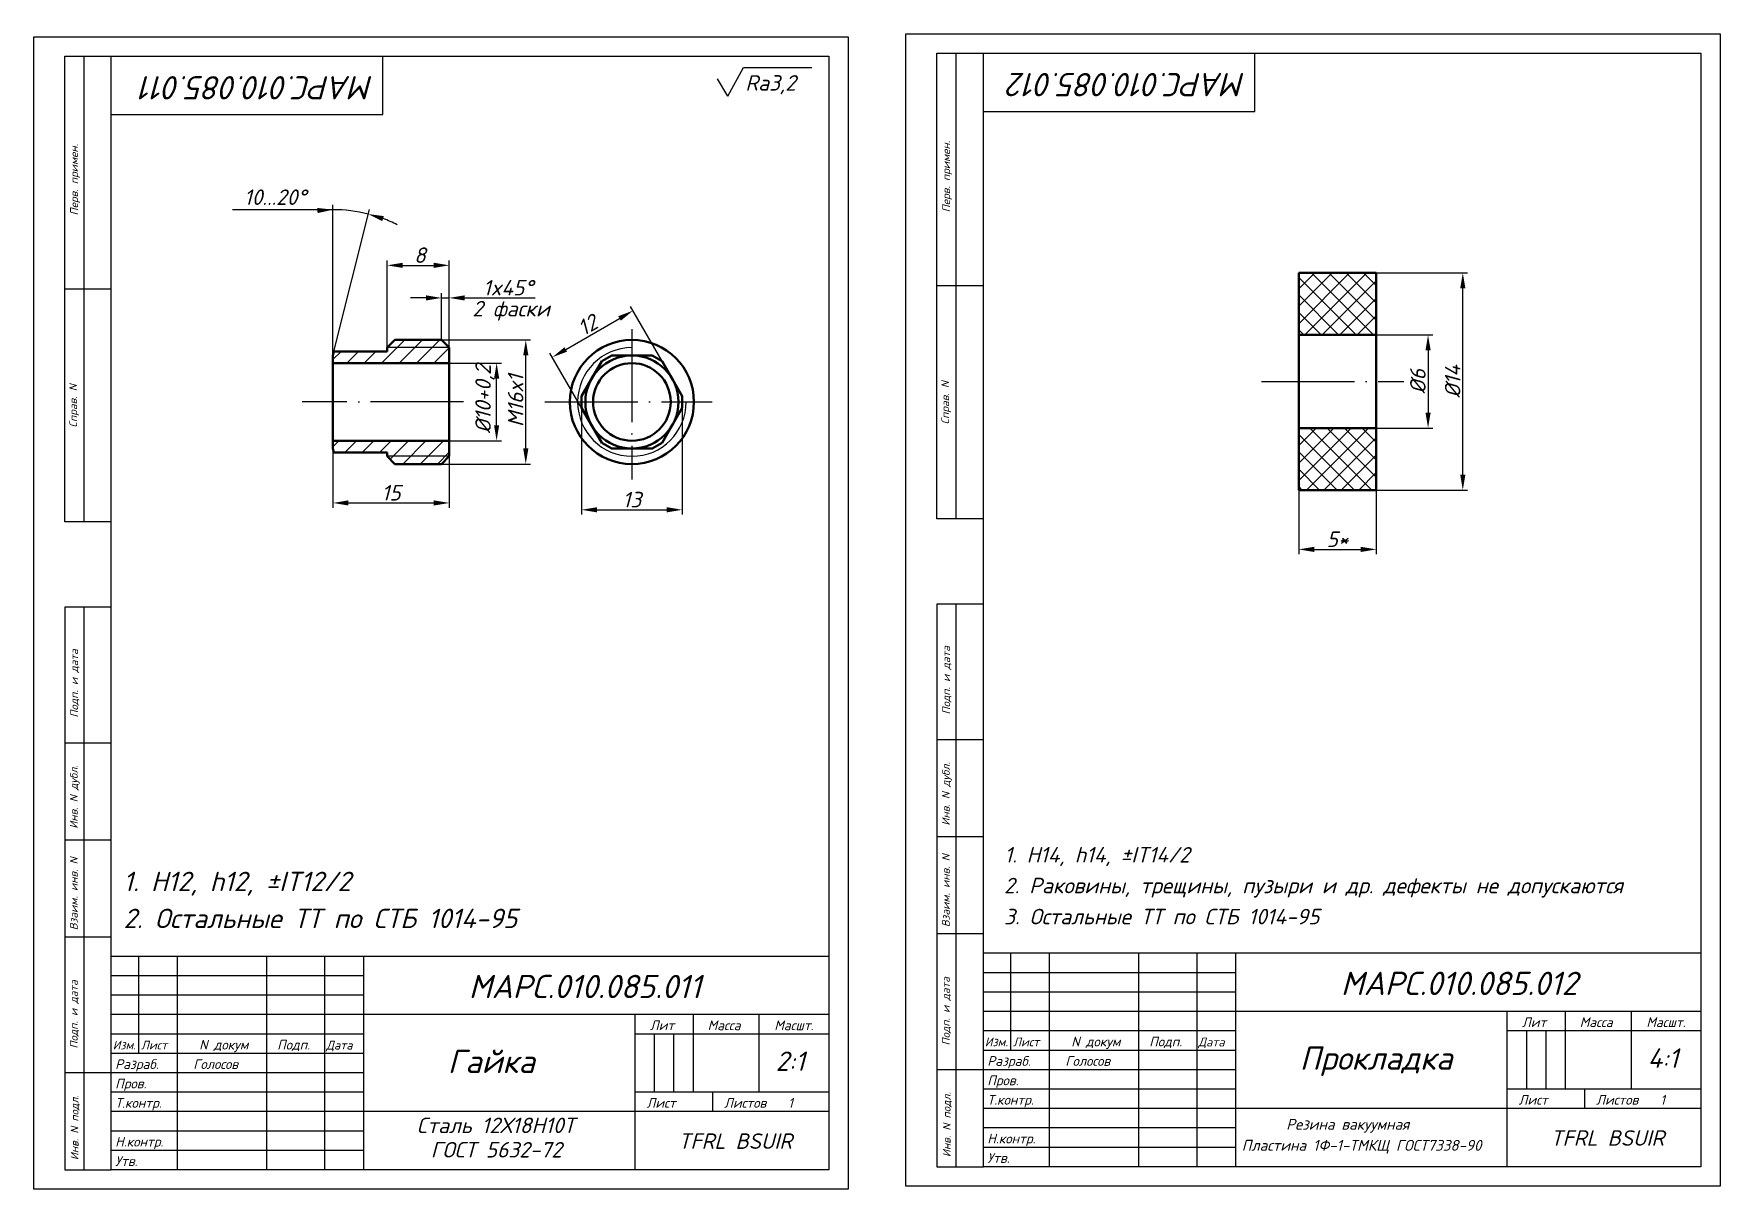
# Model space of a CAD drawing. Header units: millimetres. Extents: x -5427 to 3670, y -5891 to 948.
# Drawn here: x 3203.9 to 3638.7, y -4182.4 to -3884.5 of the extents above; entities that cross this region are included whole.
import ezdxf
from ezdxf.enums import TextEntityAlignment as Align

# ---------------------------------------------------------------- set-up
doc = ezdxf.new("R2010")
doc.units = ezdxf.units.MM
doc.header["$MEASUREMENT"] = 0
doc.linetypes.add('ACAD_ISO04W100', pattern=[30, 24, -3, 0, -3])
doc.layers.add('оси', color=1, linetype='ACAD_ISO04W100')
doc.layers.add('Толстые', color=7, linetype='Continuous', lineweight=50)
doc.layers.add('Тонкие', color=140, linetype='Continuous', lineweight=25)
doc.styles.get("Standard").update_dxf_attribs({"font": 'isocpeui.ttf'})
doc.styles.add('Для рамки', font='simplex.shx', dxfattribs={"oblique": 15, "height": 4})
doc.dimstyles.new('ISO-25', dxfattribs={"dimtxt": 4, "dimasz": 4, "dimexe": 1.25, "dimexo": 0, "dimtad": 1, "dimtxsty": 'Standard', "dimcen": 2.5, "dimadec": 0, "dimazin": 0, "dimtfac": 1, "dimtmove": 0, "dimatfit": 3, "dimfxl": 1, "dimarcsym": 0})

# ---------------------------------------------------------------- blocks, each defined once
blk = doc.blocks.new('*D236')
at = {"layer": 'Defpoints', "color": 0, "transparency": 16777216}
for p in [(3311.02, -3969.44), (3323.22, -3969.44), (3311.02, -3989.44)]:
    blk.add_point(p, dxfattribs=at)
at = {"layer": 'Тонкие', "color": 0, "lineweight": -2, "transparency": 16777216}
for p, q in [((3311.02, -3969.44), (3324.47, -3969.44)), ((3323.22, -3985.44), (3323.22, -3973.44)), ((3311.02, -3989.44), (3324.47, -3989.44))]:
    blk.add_line(p, q, dxfattribs=at)
at = {"layer": 'Тонкие', "color": 0, "transparency": 16777216}
for points in [[(3322.56, -3973.44), (3323.89, -3973.44), (3323.22, -3969.44)], [(3322.56, -3985.44), (3323.89, -3985.44), (3323.22, -3989.44)]]:
    blk.add_solid(points, dxfattribs=at)
at = {"layer": 'Тонкие', "color": 0, "transparency": 16777216, "insert": (3320.2, -3978.65), "char_height": 4, "attachment_point": 5, "rotation": 90}
blk.add_mtext('%%c10+0,2', dxfattribs=at)
blk = doc.blocks.new('*D237')
at = {"layer": 'Defpoints', "color": 0, "transparency": 16777216}
for p in [(3309.02, -3963.44), (3330.74, -3963.44), (3309.02, -3995.44)]:
    blk.add_point(p, dxfattribs=at)
at = {"layer": 'Тонкие', "color": 0, "lineweight": -2, "transparency": 16777216}
for p, q in [((3309.02, -3963.44), (3331.99, -3963.44)), ((3330.74, -3991.44), (3330.74, -3967.44)), ((3309.02, -3995.44), (3331.99, -3995.44))]:
    blk.add_line(p, q, dxfattribs=at)
at = {"layer": 'Тонкие', "color": 0, "transparency": 16777216}
for points in [[(3330.08, -3967.44), (3331.41, -3967.44), (3330.74, -3963.44)], [(3330.08, -3991.44), (3331.41, -3991.44), (3330.74, -3995.44)]]:
    blk.add_solid(points, dxfattribs=at)
at = {"layer": 'Тонкие', "color": 0, "transparency": 16777216, "insert": (3328.12, -3979.12), "char_height": 4, "attachment_point": 5, "rotation": 90}
blk.add_mtext('M16x1', dxfattribs=at)
blk = doc.blocks.new('*D238')
at = {"layer": 'Defpoints', "color": 0, "transparency": 16777216}
for p in [(3311.02, -3944.24), (3295.02, -3965.44), (3311.02, -3965.44)]:
    blk.add_point(p, dxfattribs=at)
at = {"layer": 'Тонкие', "color": 0, "lineweight": -2, "transparency": 16777216}
for p, q in [((3295.02, -3965.44), (3295.02, -3942.99)), ((3311.02, -3965.44), (3311.02, -3942.99)), ((3299.02, -3944.24), (3307.02, -3944.24))]:
    blk.add_line(p, q, dxfattribs=at)
at = {"layer": 'Тонкие', "color": 0, "transparency": 16777216}
for points in [[(3299.02, -3943.57), (3299.02, -3944.9), (3295.02, -3944.24)], [(3307.02, -3943.57), (3307.02, -3944.9), (3311.02, -3944.24)]]:
    blk.add_solid(points, dxfattribs=at)
at = {"layer": 'Тонкие', "color": 0, "transparency": 16777216, "insert": (3303.45, -3941.61), "char_height": 4, "attachment_point": 5}
blk.add_mtext('8', dxfattribs=at)
blk = doc.blocks.new('*D239')
at = {"layer": 'Defpoints', "color": 0, "transparency": 16777216}
for p in [(3311.02, -3952.63), (3309.02, -3963.44), (3311.02, -3965.44)]:
    blk.add_point(p, dxfattribs=at)
at = {"layer": 'Тонкие', "color": 0, "lineweight": -2, "transparency": 16777216}
for p, q in [((3305.02, -3952.63), (3301.02, -3952.63)), ((3309.02, -3963.44), (3309.02, -3951.38)), ((3309.02, -3952.63), (3311.02, -3952.63)), ((3311.02, -3965.44), (3311.02, -3951.38)), ((3315.02, -3952.63), (3333.15, -3952.63))]:
    blk.add_line(p, q, dxfattribs=at)
at = {"layer": 'Тонкие', "color": 0, "transparency": 16777216}
for points in [[(3305.02, -3951.96), (3305.02, -3953.3), (3309.02, -3952.63)], [(3315.02, -3951.96), (3315.02, -3953.3), (3311.02, -3952.63)]]:
    blk.add_solid(points, dxfattribs=at)
at = {"layer": 'Тонкие', "color": 0, "transparency": 16777216, "insert": (3326.18, -3950), "char_height": 4, "attachment_point": 5}
blk.add_mtext('1x45%%d', dxfattribs=at)
blk = doc.blocks.new('*D240')
at = {"layer": 'Defpoints', "color": 0, "transparency": 16777216}
for p in [(3281.02, -3989.44), (3311.02, -3989.44), (3311.02, -4005.47)]:
    blk.add_point(p, dxfattribs=at)
at = {"layer": 'Тонкие', "color": 0, "lineweight": -2, "transparency": 16777216}
for p, q in [((3281.02, -3989.44), (3281.02, -4006.72)), ((3311.02, -3989.44), (3311.02, -4006.72)), ((3285.02, -4005.47), (3307.02, -4005.47))]:
    blk.add_line(p, q, dxfattribs=at)
at = {"layer": 'Тонкие', "color": 0, "transparency": 16777216}
for points in [[(3285.02, -4004.8), (3285.02, -4006.14), (3281.02, -4005.47)], [(3307.02, -4004.8), (3307.02, -4006.14), (3311.02, -4005.47)]]:
    blk.add_solid(points, dxfattribs=at)
at = {"layer": 'Тонкие', "color": 0, "transparency": 16777216, "insert": (3296.02, -4002.85), "char_height": 4, "attachment_point": 5}
blk.add_mtext('15', dxfattribs=at)
blk = doc.blocks.new('*D241')
at = {"layer": 'Defpoints', "color": 0, "transparency": 16777216}
for p in [(3345.1, -3980.93), (3371.1, -3980.93), (3371.1, -4007.24)]:
    blk.add_point(p, dxfattribs=at)
at = {"layer": 'Тонкие', "color": 0, "lineweight": -2, "transparency": 16777216}
for p, q in [((3345.1, -3980.93), (3345.1, -4008.49)), ((3371.1, -3980.93), (3371.1, -4008.49)), ((3349.1, -4007.24), (3367.1, -4007.24))]:
    blk.add_line(p, q, dxfattribs=at)
at = {"layer": 'Тонкие', "color": 0, "transparency": 16777216}
for points in [[(3349.1, -4006.57), (3349.1, -4007.9), (3345.1, -4007.24)], [(3367.1, -4006.57), (3367.1, -4007.9), (3371.1, -4007.24)]]:
    blk.add_solid(points, dxfattribs=at)
at = {"layer": 'Тонкие', "color": 0, "transparency": 16777216, "insert": (3358.1, -4004.61), "char_height": 4, "attachment_point": 5}
blk.add_mtext('13', dxfattribs=at)
blk = doc.blocks.new('*D242')
at = {"layer": 'Defpoints', "color": 0, "transparency": 16777216}
for p in [(3358.38, -3955.92), (3365.89, -3968.93), (3345.1, -3980.93)]:
    blk.add_point(p, dxfattribs=at)
at = {"layer": 'Тонкие', "color": 0, "lineweight": -2, "transparency": 16777216}
for p, q in [((3365.89, -3968.93), (3357.75, -3954.83)), ((3341.06, -3965.92), (3354.91, -3957.92)), ((3345.1, -3980.93), (3336.97, -3966.83))]:
    blk.add_line(p, q, dxfattribs=at)
at = {"layer": 'Тонкие', "color": 0, "transparency": 16777216}
for points in [[(3354.58, -3957.34), (3355.25, -3958.49), (3358.38, -3955.92)], [(3340.72, -3965.34), (3341.39, -3966.49), (3337.59, -3967.92)]]:
    blk.add_solid(points, dxfattribs=at)
at = {"layer": 'Тонкие', "color": 0, "transparency": 16777216, "insert": (3346.67, -3959.64), "char_height": 4, "attachment_point": 5, "rotation": 30}
blk.add_mtext('12', dxfattribs=at)
blk = doc.blocks.new('*D243')
at = {"layer": 'Defpoints', "color": 0, "transparency": 16777216}
for p in [(3550.03, -3962.17), (3550.03, -3986.17), (3563.39, -3986.17)]:
    blk.add_point(p, dxfattribs=at)
at = {"layer": 'Тонкие', "color": 0, "lineweight": -2, "transparency": 16777216}
for p, q in [((3550.03, -3962.17), (3564.64, -3962.17)), ((3563.39, -3966.17), (3563.39, -3982.17)), ((3550.03, -3986.17), (3564.64, -3986.17))]:
    blk.add_line(p, q, dxfattribs=at)
at = {"layer": 'Тонкие', "color": 0, "transparency": 16777216}
for points in [[(3562.73, -3966.17), (3564.06, -3966.17), (3563.39, -3962.17)], [(3562.73, -3982.17), (3564.06, -3982.17), (3563.39, -3986.17)]]:
    blk.add_solid(points, dxfattribs=at)
at = {"layer": 'Тонкие', "color": 0, "transparency": 16777216, "insert": (3560.77, -3974.17), "char_height": 4, "attachment_point": 5, "rotation": 90}
blk.add_mtext('%%c6', dxfattribs=at)
blk = doc.blocks.new('*D244')
at = {"layer": 'Defpoints', "color": 0, "transparency": 16777216}
for p in [(3550.03, -3946.17), (3572.35, -3946.17), (3550.03, -4002.17)]:
    blk.add_point(p, dxfattribs=at)
at = {"layer": 'Тонкие', "color": 0, "lineweight": -2, "transparency": 16777216}
for p, q in [((3550.03, -3946.17), (3573.6, -3946.17)), ((3572.35, -3998.17), (3572.35, -3950.17)), ((3550.03, -4002.17), (3573.6, -4002.17))]:
    blk.add_line(p, q, dxfattribs=at)
at = {"layer": 'Тонкие', "color": 0, "transparency": 16777216}
for points in [[(3571.68, -3950.17), (3573.02, -3950.17), (3572.35, -3946.17)], [(3571.68, -3998.17), (3573.02, -3998.17), (3572.35, -4002.17)]]:
    blk.add_solid(points, dxfattribs=at)
at = {"layer": 'Тонкие', "color": 0, "transparency": 16777216, "insert": (3569.73, -3974.17), "char_height": 4, "attachment_point": 5, "rotation": 90}
blk.add_mtext('%%c14', dxfattribs=at)
blk = doc.blocks.new('*D245')
at = {"layer": 'Defpoints', "color": 0, "transparency": 16777216}
for p in [(3530.03, -4002.17), (3550.03, -4002.17), (3550.03, -4017.44)]:
    blk.add_point(p, dxfattribs=at)
at = {"layer": 'Тонкие', "color": 0, "lineweight": -2, "transparency": 16777216}
for p, q in [((3530.03, -4002.17), (3530.03, -4018.69)), ((3550.03, -4002.17), (3550.03, -4018.69)), ((3534.03, -4017.44), (3546.03, -4017.44))]:
    blk.add_line(p, q, dxfattribs=at)
at = {"layer": 'Тонкие', "color": 0, "transparency": 16777216}
for points in [[(3534.03, -4016.78), (3534.03, -4018.11), (3530.03, -4017.44)], [(3546.03, -4016.78), (3546.03, -4018.11), (3550.03, -4017.44)]]:
    blk.add_solid(points, dxfattribs=at)
at = {"layer": 'Тонкие', "color": 0, "transparency": 16777216, "insert": (3540.03, -4014.82), "char_height": 4, "attachment_point": 5}
blk.add_mtext('5*', dxfattribs=at)

msp = doc.modelspace()

# ---------------------------------------------------------------- hatches: boundary and pattern name
at = {"layer": 'Тонкие'}
h = msp.add_hatch(dxfattribs=at)
h.set_pattern_fill('ANSI37', color=256, style=0)
h.set_pattern_definition([(45, (0, -1257.007), (-2.245064, 2.245064), []), (135, (0, -1257.007), (-2.245064, -2.245064), [])])
h.paths.add_polyline_path([(3530.032, -3946.171), (3530.032, -3962.171), (3550.032, -3962.171), (3550.032, -3946.171)])
h.paths.add_polyline_path([(3530.032, -3986.171), (3530.032, -4002.171), (3550.032, -4002.171), (3550.032, -3986.171)])
h = msp.add_hatch(dxfattribs=at)
h.set_pattern_fill('ANSI31', color=256, style=0)
h.set_pattern_definition([(45, (0, -1295.648), (-2.245064, 2.245064), [])])
h.paths.add_polyline_path([(3311.015, -3969.445), (3311.015, -3965.445), (3295.015, -3965.445), (3295.015, -3966.445), (3281.265, -3966.445), (3281.015, -3967.445), (3281.015, -3969.445)])
h.paths.add_polyline_path([(3311.015, -3965.445), (3309.015, -3963.445), (3297.015, -3963.445), (3295.015, -3965.445)])
h.paths.add_polyline_path([(3281.015, -3989.445), (3281.015, -3991.445), (3281.265, -3992.445), (3295.015, -3992.445), (3295.015, -3993.445), (3311.015, -3993.445), (3311.015, -3989.445)])
h.paths.add_polyline_path([(3311.015, -3993.445), (3295.015, -3993.445), (3297.015, -3995.445), (3309.015, -3995.445)])

# ---------------------------------------------------------------- linework, layer by layer
for p, q in [((3203.871, -4182.351), (3203.871, -3885.351)), ((3203.871, -3885.351), (3413.871, -3885.351)), ((3413.871, -3885.351), (3413.871, -4182.351)), ((3428.733, -3884.548), (3638.733, -3884.548)), ((3428.733, -4181.548), (3428.733, -3884.548)), ((3638.733, -3884.548), (3638.733, -4181.548)), ((3211.871, -4010.351), (3211.871, -3890.351)), ((3211.871, -3890.351), (3223.871, -3890.351)), ((3216.871, -4010.351), (3216.871, -3890.351)), ((3223.871, -4177.351), (3223.871, -3890.351)), ((3223.871, -3890.351), (3408.871, -3890.351)), ((3293.871, -3905.351), (3293.871, -3890.351)), ((3408.871, -3890.351), (3408.871, -4177.351)), ((3436.733, -4009.548), (3436.733, -3889.548)), ((3436.733, -3889.548), (3448.733, -3889.548)), ((3441.733, -4009.548), (3441.733, -3889.548)), ((3448.733, -3889.548), (3633.733, -3889.548)), ((3448.733, -4176.548), (3448.733, -3889.548)), ((3518.733, -3904.548), (3518.733, -3889.548)), ((3633.733, -3889.548), (3633.733, -4176.548)), ((3448.733, -3904.548), (3518.733, -3904.548)), ((3223.871, -3905.351), (3293.871, -3905.351)), ((3223.871, -3950.351), (3211.871, -3950.351)), ((3448.733, -3949.548), (3436.733, -3949.548)), ((3223.871, -4010.351), (3211.871, -4010.351)), ((3448.733, -4009.548), (3436.733, -4009.548)), ((3211.871, -4032.351), (3211.871, -4177.351)), ((3223.871, -4032.351), (3211.871, -4032.351)), ((3216.871, -4177.351), (3216.871, -4032.351)), ((3436.733, -4031.548), (3436.733, -4176.548)), ((3448.733, -4031.548), (3436.733, -4031.548)), ((3441.733, -4176.548), (3441.733, -4031.548)), ((3223.871, -4067.351), (3211.871, -4067.351)), ((3448.733, -4066.548), (3436.733, -4066.548)), ((3448.733, -4091.548), (3436.733, -4091.548)), ((3223.871, -4092.351), (3211.871, -4092.351)), ((3223.871, -4117.351), (3211.871, -4117.351)), ((3448.733, -4116.548), (3436.733, -4116.548)), ((3408.871, -4122.351), (3223.871, -4122.351)), ((3230.871, -4122.351), (3230.871, -4147.351)), ((3230.871, -4122.351), (3230.871, -4147.351)), ((3240.871, -4122.351), (3240.871, -4177.351)), ((3240.871, -4122.351), (3240.871, -4177.351)), ((3263.871, -4122.351), (3263.871, -4177.351)), ((3263.871, -4122.351), (3263.871, -4177.351)), ((3278.871, -4122.351), (3278.871, -4177.351)), ((3278.871, -4122.351), (3278.871, -4177.351)), ((3288.871, -4122.351), (3288.871, -4177.351)), ((3288.871, -4122.351), (3288.871, -4177.351)), ((3633.733, -4121.548), (3448.733, -4121.548)), ((3455.733, -4121.548), (3455.733, -4146.548)), ((3455.733, -4121.548), (3455.733, -4146.548)), ((3465.733, -4121.548), (3465.733, -4176.548)), ((3465.733, -4121.548), (3465.733, -4176.548)), ((3488.733, -4121.548), (3488.733, -4176.548)), ((3488.733, -4121.548), (3488.733, -4176.548)), ((3503.733, -4121.548), (3503.733, -4176.548)), ((3503.733, -4121.548), (3503.733, -4176.548)), ((3513.733, -4121.548), (3513.733, -4176.548)), ((3513.733, -4121.548), (3513.733, -4176.548)), ((3408.871, -4137.351), (3288.871, -4137.351)), ((3358.871, -4137.351), (3358.871, -4177.351)), ((3358.871, -4137.351), (3358.871, -4177.351)), ((3373.871, -4137.351), (3373.871, -4157.351)), ((3373.871, -4137.351), (3373.871, -4157.351)), ((3390.871, -4137.351), (3390.871, -4157.351)), ((3390.871, -4137.351), (3390.871, -4157.351)), ((3633.733, -4136.548), (3513.733, -4136.548)), ((3583.733, -4136.548), (3583.733, -4176.548)), ((3583.733, -4136.548), (3583.733, -4176.548)), ((3598.733, -4136.548), (3598.733, -4156.548)), ((3598.733, -4136.548), (3598.733, -4156.548)), ((3615.733, -4136.548), (3615.733, -4156.548)), ((3615.733, -4136.548), (3615.733, -4156.548)), ((3288.871, -4142.351), (3223.871, -4142.351)), ((3408.871, -4142.351), (3358.871, -4142.351)), ((3513.733, -4141.548), (3448.733, -4141.548)), ((3633.733, -4141.548), (3583.733, -4141.548)), ((3288.871, -4147.351), (3223.871, -4147.351)), ((3288.871, -4147.351), (3223.871, -4147.351)), ((3513.733, -4146.548), (3448.733, -4146.548)), ((3513.733, -4146.548), (3448.733, -4146.548)), ((3223.871, -4152.351), (3211.871, -4152.351)), ((3448.733, -4151.548), (3436.733, -4151.548)), ((3633.733, -4156.548), (3583.733, -4156.548)), ((3633.733, -4156.548), (3583.733, -4156.548)), ((3603.733, -4156.548), (3603.733, -4161.548)), ((3603.733, -4156.548), (3603.733, -4161.548)), ((3408.871, -4157.351), (3358.871, -4157.351)), ((3408.871, -4157.351), (3358.871, -4157.351)), ((3378.871, -4157.351), (3378.871, -4162.351)), ((3378.871, -4157.351), (3378.871, -4162.351)), ((3633.733, -4161.548), (3513.733, -4161.548)), ((3633.733, -4161.548), (3513.733, -4161.548)), ((3408.871, -4162.351), (3288.871, -4162.351)), ((3408.871, -4162.351), (3288.871, -4162.351)), ((3211.871, -4177.351), (3223.871, -4177.351)), ((3408.871, -4177.351), (3223.871, -4177.351)), ((3436.733, -4176.548), (3448.733, -4176.548)), ((3633.733, -4176.548), (3448.733, -4176.548)), ((3413.871, -4182.351), (3203.871, -4182.351)), ((3638.733, -4181.548), (3428.733, -4181.548))]:
    msp.add_line(p, q)
at = {"layer": 'оси'}
for p, q in [((3358.105, -3960.643), (3358.105, -3999.437)), ((3520.453, -3974.171), (3557.174, -3974.171)), ((3314.721, -3979.445), (3273.089, -3979.445)), ((3335.664, -3979.445), (3378.837, -3979.445))]:
    msp.add_line(p, q, dxfattribs=at)
at = {"layer": 'Толстые'}
for p, q in [((3530.032, -3946.171), (3530.032, -4002.171)), ((3530.032, -3946.171), (3550.032, -3946.171)), ((3550.032, -3946.171), (3550.032, -4002.171)), ((3295.015, -3965.445), (3297.015, -3963.445)), ((3295.015, -3966.445), (3295.015, -3965.445)), ((3297.015, -3963.445), (3309.015, -3963.445)), ((3309.015, -3963.445), (3311.015, -3965.445)), ((3311.015, -3965.445), (3311.015, -3993.445)), ((3530.032, -3962.171), (3550.032, -3962.171)), ((3281.015, -3967.445), (3281.265, -3966.445)), ((3281.015, -3969.445), (3281.015, -3967.445)), ((3281.015, -3969.445), (3311.015, -3969.445)), ((3281.015, -3969.445), (3281.015, -3989.445)), ((3281.265, -3966.445), (3295.015, -3966.445)), ((3311.015, -3967.445), (3311.015, -3967.445)), ((3352.889, -3967.445), (3350.32, -3968.928)), ((3365.889, -3968.928), (3363.32, -3967.445)), ((3345.105, -3977.961), (3345.105, -3980.928)), ((3371.105, -3980.928), (3371.105, -3977.961)), ((3530.032, -3986.171), (3550.032, -3986.171)), ((3311.015, -3989.445), (3281.015, -3989.445)), ((3281.015, -3991.445), (3281.015, -3989.445)), ((3281.015, -3991.445), (3281.265, -3992.445)), ((3311.015, -3989.737), (3311.015, -3989.737)), ((3350.32, -3989.961), (3352.889, -3991.445)), ((3363.32, -3991.445), (3365.889, -3989.961)), ((3281.265, -3992.445), (3295.015, -3992.445)), ((3295.015, -3992.445), (3295.015, -3993.445)), ((3295.015, -3993.445), (3297.015, -3995.445)), ((3297.015, -3995.445), (3309.015, -3995.445)), ((3309.015, -3995.445), (3311.015, -3993.445)), ((3530.032, -4002.171), (3550.032, -4002.171))]:
    msp.add_line(p, q, dxfattribs=at)
for points in [[(3350.32, -3968.928), (3345.105, -3977.961)], [(3363.32, -3967.445), (3352.889, -3967.445)], [(3371.105, -3977.961), (3365.889, -3968.928)], [(3345.105, -3980.928), (3350.32, -3989.961)], [(3365.889, -3989.961), (3371.105, -3980.928)], [(3352.889, -3991.445), (3363.32, -3991.445)]]:
    msp.add_lwpolyline(points, dxfattribs=at)
for radius in [16, 12, 10]:
    msp.add_circle((3358.105, -3979.445), radius, dxfattribs=at)
at = {"layer": 'Тонкие'}
for p, q in [((3382.882, -3900.635), (3380.156, -3896.18)), ((3382.882, -3900.635), (3386.846, -3893.21)), ((3386.846, -3893.21), (3404.512, -3893.215)), ((3281.015, -3929.895), (3255.154, -3929.895)), ((3281.015, -3967.445), (3281.015, -3928.645)), ((3281.265, -3966.445), (3290.425, -3929.803)), ((3311.015, -3965.445), (3295.015, -3965.445)), ((3311.015, -3993.445), (3295.015, -3993.445)), ((3513.733, -4126.548), (3448.733, -4126.548)), ((3288.871, -4127.351), (3223.871, -4127.351)), ((3288.871, -4132.351), (3223.871, -4132.351)), ((3513.733, -4131.548), (3448.733, -4131.548)), ((3288.871, -4137.351), (3223.871, -4137.351)), ((3513.733, -4136.548), (3448.733, -4136.548)), ((3363.871, -4142.351), (3363.871, -4157.351)), ((3363.871, -4142.351), (3363.871, -4157.351)), ((3368.871, -4142.351), (3368.871, -4157.351)), ((3368.871, -4142.351), (3368.871, -4157.351)), ((3588.733, -4141.548), (3588.733, -4156.548)), ((3588.733, -4141.548), (3588.733, -4156.548)), ((3593.733, -4141.548), (3593.733, -4156.548)), ((3593.733, -4141.548), (3593.733, -4156.548)), ((3288.871, -4152.351), (3223.871, -4152.351)), ((3288.871, -4152.351), (3223.871, -4152.351)), ((3513.733, -4151.548), (3448.733, -4151.548)), ((3513.733, -4151.548), (3448.733, -4151.548)), ((3513.733, -4156.548), (3448.733, -4156.548)), ((3513.733, -4156.548), (3448.733, -4156.548)), ((3288.871, -4157.351), (3223.871, -4157.351)), ((3288.871, -4157.351), (3223.871, -4157.351)), ((3513.733, -4161.548), (3448.733, -4161.548)), ((3513.733, -4161.548), (3448.733, -4161.548)), ((3288.871, -4162.351), (3223.871, -4162.351)), ((3288.871, -4162.351), (3223.871, -4162.351)), ((3288.871, -4167.351), (3223.871, -4167.351)), ((3288.871, -4167.351), (3223.871, -4167.351)), ((3513.733, -4166.548), (3448.733, -4166.548)), ((3513.733, -4166.548), (3448.733, -4166.548)), ((3288.871, -4172.351), (3223.871, -4172.351)), ((3288.871, -4172.351), (3223.871, -4172.351)), ((3513.733, -4171.548), (3448.733, -4171.548)), ((3513.733, -4171.548), (3448.733, -4171.548))]:
    msp.add_line(p, q, dxfattribs=at)
for centre, radius, start, end in [((3281.015, -3967.445), 37.55, 75.96376, 90), ((3281.015, -3967.445), 37.55, 63.75103, 69.8574), ((3358.105, -3979.445), 14, 90, 0)]:
    msp.add_arc(centre, radius, start, end, dxfattribs=at)
for points in [[(3276.985, -3929.442), (3277.056, -3930.774), (3281.015, -3929.895)], [(3293.75, -3932.829), (3294.142, -3931.554), (3290.122, -3931.016)]]:
    msp.add_solid(points, dxfattribs=at)

# ---------------------------------------------------------------- texts
for s, p in [('МАРС.010.085.011', (3291.586, -3895.463)), ('МАРС.010.085.012', (3516.449, -3894.659))]:
    msp.add_text(s, height=6, rotation=180, dxfattribs=at).set_placement(p)
for s, height, p in [('Ra3,2', 4, (3387.343, -3899.209)), ('10...20%%d', 4, (3258.092, -3928.667)), ('2 фаски', 4, (3316.986, -3957.4)), ('1. H14, h14, %%pIT14/2', 4, (3454.165, -4098.15)), ('1. H12, h12, %%pIT12/2', 5, (3226.959, -4105.516)), ('2. Раковины, трещины, пузыри и др. дефекты не допускаются', 4, (3454.078, -4106.079)), ('2. Остальные ТТ по СТБ 1014-95', 5, (3227.016, -4115.043)), ('3. Остальные ТТ по СТБ 1014-95', 4, (3454.078, -4114.079)), ('МАРС.010.085.012', 6, (3540.897, -4132.29)), ('МАРС.010.085.011', 6, (3316.035, -4133.094)), ('Изм.', 2.25, (3224.239, -4146.307)), ('Лист', 2.25, (3231.526, -4146.307)), ('Дата', 2.25, (3279.275, -4146.337)), ('Изм.', 2.25, (3449.101, -4145.503)), ('Лист', 2.25, (3456.388, -4145.503)), ('Дата', 2.25, (3504.137, -4145.534)), ('Гайка', 6, (3310.619, -4152.403)), ('2:1', 5, (3395.158, -4151.849)), ('Разраб.', 2.5, (3449.733, -4150.548)), ('Голосов', 2.5, (3469.862, -4150.548)), ('Прокладка', 6, (3530.298, -4151.554)), ('4:1', 5, (3620.02, -4151.045)), ('Разраб.', 2.5, (3224.871, -4151.351)), ('Голосов', 2.5, (3245, -4151.351)), ('Пров.', 2.5, (3224.871, -4156.351)), ('Пров.', 2.5, (3449.733, -4155.548)), ('Т.контр.', 2.5, (3224.871, -4161.351)), ('Лист', 2.5, (3361.871, -4161.351)), ('Листов', 2.5, (3381.871, -4161.351)), ('1', 2.5, (3398.385, -4161.351)), ('Т.контр.', 2.5, (3449.733, -4160.548)), ('Лист', 2.5, (3586.733, -4160.548)), ('Листов', 2.5, (3606.733, -4160.548)), ('1', 2.5, (3623.247, -4160.548)), ('Сталь 12Х18Н10Т', 4, (3302.632, -4167.89)), ('Резина вакуумная', 2.8, (3526.808, -4167.01)), ('Н.контр.', 2.5, (3224.871, -4171.351)), ('ГОСТ 5632-72', 4, (3306.24, -4174.17)), ('TFRL BSUIR', 4, (3370.045, -4171.947)), ('Н.контр.', 2.5, (3449.733, -4170.548)), ('Пластина 1Ф-1-ТМКЩ ГОСТ7338-90', 2.8, (3515.35, -4172.429)), ('TFRL BSUIR', 4, (3594.907, -4171.143)), ('Утв.', 2.5, (3224.871, -4176.351)), ('Утв.', 2.5, (3449.733, -4175.548))]:
    msp.add_text(s, height=height, dxfattribs=at).set_placement(p)
at = {"layer": 'Тонкие', "linetype": 'Continuous', "style": 'Для рамки', "oblique": 15}
for s, p in [('Перв. примен.', (3215.276, -3931.379)), ('Перв. примен.', (3440.138, -3930.576)), ('Справ. N', (3215.032, -3986.013)), ('Справ. N', (3439.894, -3985.21)), ('Подп. и дата', (3215.292, -4060.793)), ('Подп. и дата', (3440.154, -4059.989)), ('Инв. N дубл.', (3215.194, -4089.432)), ('Инв. N дубл.', (3440.056, -4088.629)), ('Взаим. инв. N', (3440.056, -4114.791)), ('Взаим. инв. N', (3215.194, -4115.594)), ('Подп. и дата', (3215.194, -4146.094)), ('Подп. и дата', (3440.056, -4145.291)), ('Инв. N подл.', (3215.419, -4174.865)), ('Инв. N подл.', (3440.281, -4174.062))]:
    msp.add_text(s, height=2, rotation=90, dxfattribs=at).set_placement(p)
at = {"layer": 'Тонкие'}
for s, p in [('Лит', (3365.871, -4141.351)), ('Масса', (3381.871, -4141.351)), ('Масшт.', (3399.871, -4141.351)), ('Лит', (3590.733, -4140.548)), ('Масса', (3606.733, -4140.548)), ('Масшт.', (3624.733, -4140.548)), ('N докум', (3252.871, -4146.351)), ('Подп.', (3270.871, -4146.351)), ('N докум', (3477.733, -4145.548)), ('Подп.', (3495.733, -4145.548))]:
    msp.add_text(s, height=2.5, dxfattribs=at).set_placement(p, align=Align.CENTER)

# ---------------------------------------------------------------- dimensions: what is measured, and where the dimension line sits
for base, p1, text, picture, middle in [((3311.015, -3944.236), (3295.015, -3965.445), '8', '*D238', (3303.448, -3944.236)), ((3311.015, -3952.629), (3309.015, -3963.445), '1x45%%d', '*D239', (3326.18, -3952.629))]:
    dim = msp.add_linear_dim(base=base, p1=p1, p2=(3311.015, -3965.445), text=text, dimstyle='ISO-25', dxfattribs=at)
    dim.commit()
    dim.dimension.update_dxf_attribs({"geometry": picture, "text_midpoint": middle, "dimtype": 160})
for base, p1, p2, text, picture, middle in [((3572.35, -3946.171), (3550.032, -4002.171), (3550.032, -3946.171), '%%c14', '*D244', (3569.725, -3974.171)), ((3563.393, -3986.171), (3550.032, -3962.171), (3550.032, -3986.171), '%%c6', '*D243', (3560.768, -3974.171))]:
    dim = msp.add_linear_dim(base=base, p1=p1, p2=p2, angle=90, text=text, dimstyle='ISO-25', dxfattribs=at)
    dim.commit()
    dim.dimension.update_dxf_attribs({"geometry": picture, "text_midpoint": middle})
dim = msp.add_aligned_dim(p1=(3345.105, -3980.928), p2=(3365.889, -3968.928), distance=15.025, text='12', dimstyle='ISO-25', dxfattribs=at)
dim.commit()
dim.dimension.update_dxf_attribs({"geometry": '*D242', "text_midpoint": (3346.672, -3959.643)})
for base, p1, p2, text, picture, middle in [((3330.742, -3963.445), (3309.015, -3995.445), (3309.015, -3963.445), 'M16x1', '*D237', (3330.742, -3979.117)), ((3323.222, -3969.445), (3311.015, -3989.445), (3311.015, -3969.445), '%%c10+0,2', '*D236', (3323.222, -3978.647))]:
    dim = msp.add_linear_dim(base=base, p1=p1, p2=p2, angle=90, text=text, dimstyle='ISO-25', dxfattribs=at)
    dim.commit()
    dim.dimension.update_dxf_attribs({"geometry": picture, "text_midpoint": middle, "dimtype": 160})
for base, p1, p2, text, picture, middle in [((3371.105, -4007.238), (3345.105, -3980.928), (3371.105, -3980.928), '13', '*D241', (3358.105, -4004.613)), ((3311.015, -4005.471), (3281.015, -3989.445), (3311.015, -3989.445), '15', '*D240', (3296.015, -4002.846)), ((3550.032, -4017.444), (3530.032, -4002.171), (3550.032, -4002.171), '5*', '*D245', (3540.032, -4014.819))]:
    dim = msp.add_linear_dim(base=base, p1=p1, p2=p2, text=text, dimstyle='ISO-25', dxfattribs=at)
    dim.commit()
    dim.dimension.update_dxf_attribs({"geometry": picture, "text_midpoint": middle})

doc.saveas('drawing.dxf')
